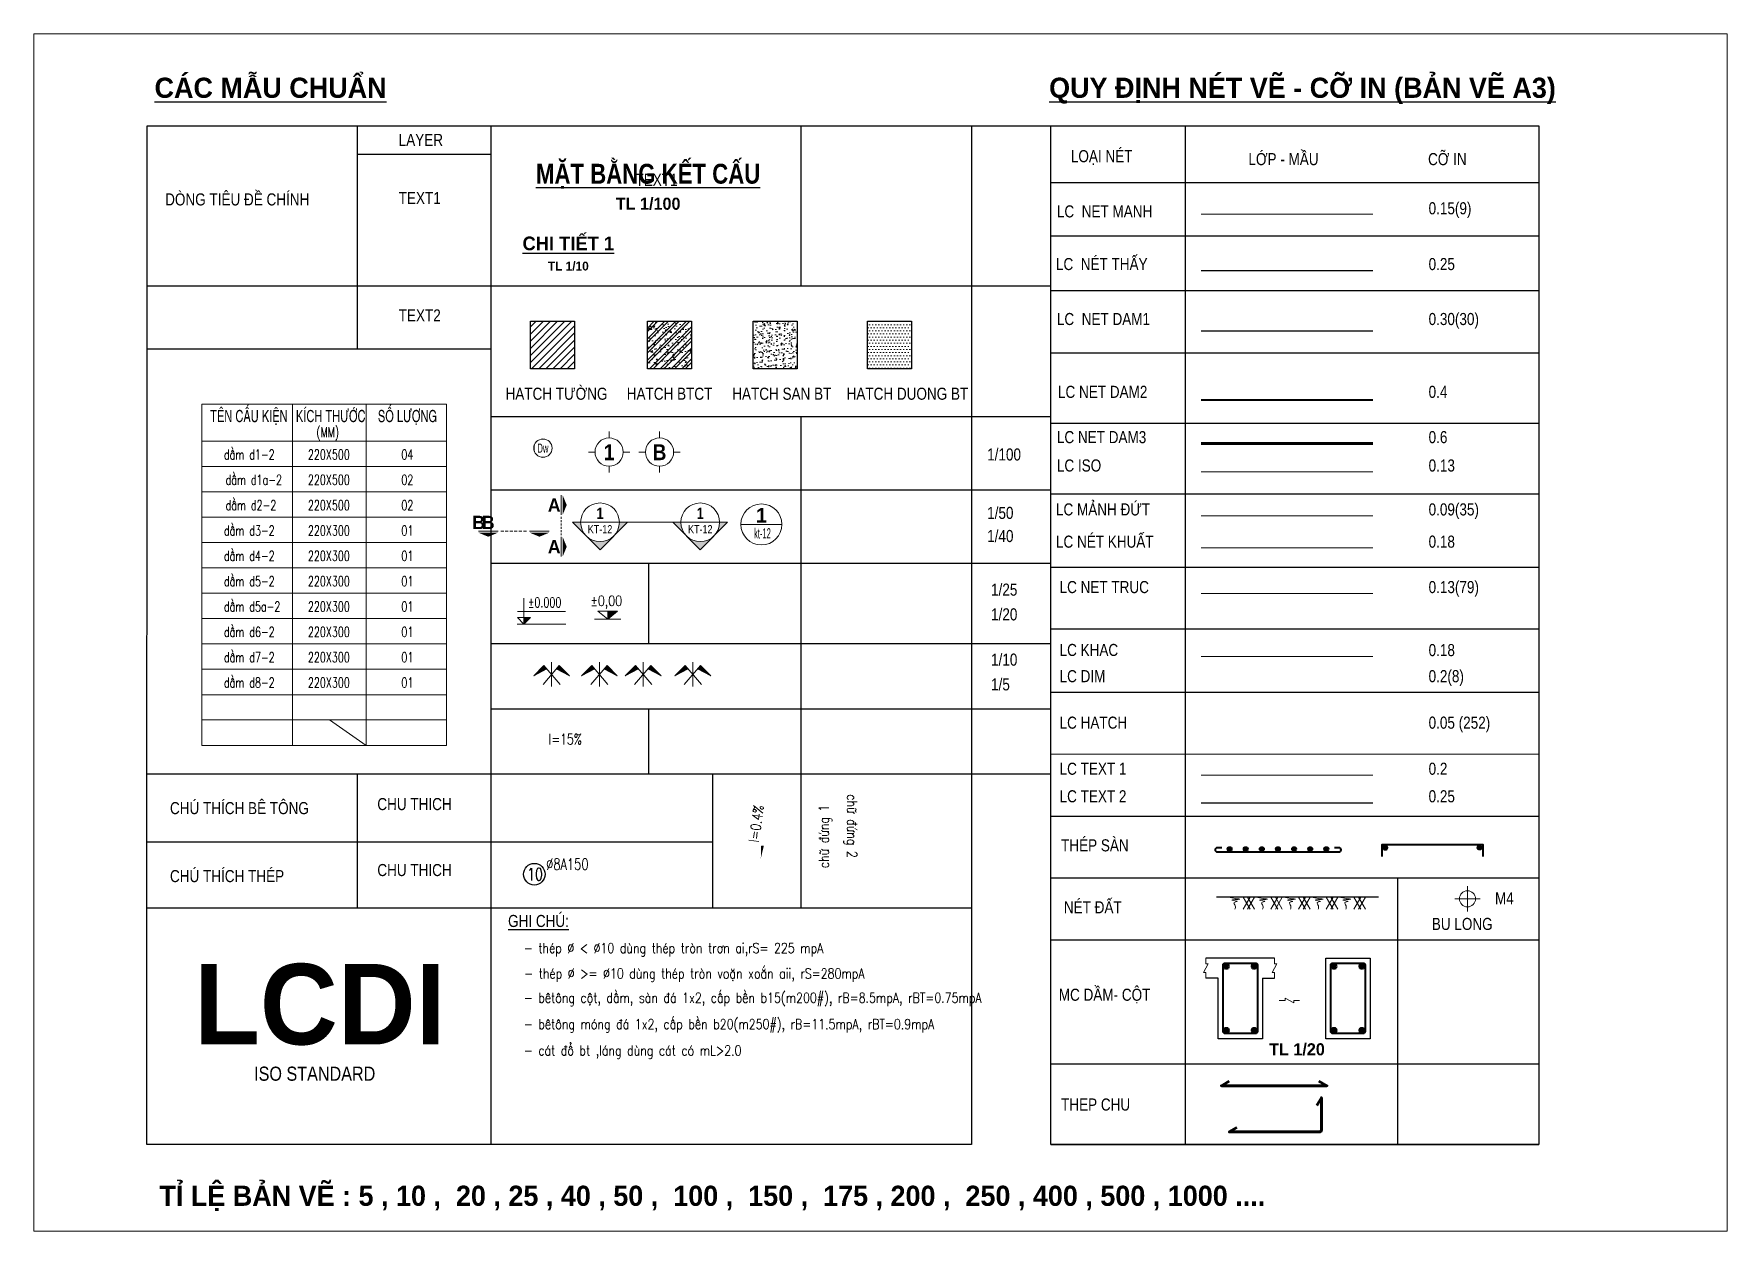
# Model space of a CAD drawing. Header units: millimetres. Extents: x 2081 to 2312, y 1966 to 2157.
# Drawn here: x 2164.1 to 2290.1, y 2068.1 to 2157.3 of the extents above; entities that cross this region are included whole.
import ezdxf
from ezdxf.enums import TextEntityAlignment as Align

# ---------------------------------------------------------------- set-up
doc = ezdxf.new("R2010")
doc.units = ezdxf.units.MM
doc.set_wipeout_variables(frame=1)
for name, pattern in [('CENTERX2', [4, 2.5, -0.5, 0.5, -0.5]), ('DASHDOT', [1, 0.5, -0.25, 0, -0.25]), ('HIDDEN', [0.375, 0.25, -0.125])]:
    doc.linetypes.add(name, pattern=pattern)
for name, color, linetype, lineweight in [('KICHTHUOC', 8, 'Continuous', 18), ('LC Dim', 8, 'Continuous', 18), ('LC Hatch', 252, 'Continuous', 9), ('LC Hatch @ 1 (1)', 252, 'Continuous', 0), ('LC ISO', 160, 'Continuous', 13), ('LC Khac', 4, 'Continuous', 9), ('LC MANH DUT', 35, 'HIDDEN', 5), ('LC Net dam 1', 30, 'Continuous', 30), ('LC Net dam2', 6, 'Continuous', 40), ('LC Net dam3', 1, 'Continuous', 60), ('LC Net khuat', 4, 'HIDDEN', 13), ('LC Net manh', 239, 'Continuous', 5), ('LC Net thay', 7, 'Continuous', 25), ('LC Net truc', 79, 'DASHDOT', 13), ('LC Text1', 3, 'Continuous', 20), ('LC Text2', 7, 'Continuous', 25), ('Text', 7, 'Continuous', 20), ('v-KICHTHUOC', 8, 'Continuous', 18), ('v-TEXT', 7, 'Continuous', 20)]:
    doc.layers.add(name, color=color, linetype=linetype, lineweight=lineweight)
doc.styles.add('arial', font='arial.ttf', dxfattribs={"width": 0.8})
doc.styles.add('Brief text', font='')
doc.styles.add('General text 2', font='arial.ttf')
doc.styles.add('LC 1', font='')
doc.styles.add('LC 2', font='', dxfattribs={"width": 0.7})
doc.styles.add('LC 3', font='vnsimli.shx', dxfattribs={"width": 0.75})
doc.styles.add('LC3', font='', dxfattribs={"width": 0.8})
doc.styles.add('T1', font='Vnsimli.shx', dxfattribs={"width": 0.7})
doc.styles.add('T2', font='', dxfattribs={"width": 0.8})
doc.styles.add('text', font='hoatbif.shx', dxfattribs={"width": 0.7})
doc.styles.add('text1', font='', dxfattribs={"width": 0.7, "height": 300})
doc.styles.get('Brief text').set_extended_font_data('.VnHelvetInsH', bold=True)
doc.styles.get('LC 1').set_extended_font_data('.VnAvantH', bold=True)
doc.styles.get('LC 2').set_extended_font_data('.VnArial NarrowH')
doc.styles.get('LC3').set_extended_font_data('.VnArialH', bold=True)
doc.styles.get('T2').set_extended_font_data('.VnArialH')
doc.styles.get('text1').set_extended_font_data('.VnHelvetInsH', bold=True)

# ---------------------------------------------------------------- blocks, each defined once
blk = doc.blocks.new('DXicon')
at = {"layer": 'LC Hatch', "ltscale": 50}
for points in [[(-1.15, 4.39), (-1.9, 5.26), (-4.45, 2.69)], [(4.45, 2.69), (1.9, 5.26), (1.15, 4.39)]]:
    blk.add_hatch(color=252, dxfattribs=at).paths.add_polyline_path(points)
at = {"layer": 'LC Net manh', "color": 8, "ltscale": 50}
for p, q in [((-1.9, 5.26), (-4.45, 2.69)), ((-4.45, 2.69), (-1.15, 4.39)), ((-2.13, 0.57), (1.9, 5.26)), ((2.13, 0.57), (-1.9, 5.26)), ((0, 0.04), (0, 6.04)), ((4.45, 2.69), (1.15, 4.39)), ((1.9, 5.26), (4.45, 2.69))]:
    blk.add_line(p, q, dxfattribs=at)
blk = doc.blocks.new('thep tron 2')
at = {"layer": 'LC Net dam2'}
for p, q in [((-0.5, 0.5), (0.5, 0.5)), ((0.35, 0.85), (-0.35, 0.15)), ((-0.35, 0.85), (0.35, 0.15)), ((0, 1), (0, 0))]:
    blk.add_line(p, q, dxfattribs=at)
blk.add_circle((0, 0.5), 0.5, dxfattribs=at)
blk = doc.blocks.new('theptron1')
at = {"layer": 'LC Net dam3'}
for p, q in [((-0.5, 0), (0.5, 0)), ((-0.35, 0.35), (0.35, -0.35)), ((0.35, 0.35), (-0.35, -0.35)), ((0, 0.5), (0, -0.5))]:
    blk.add_line(p, q, dxfattribs=at)
blk.add_circle((0, 0), 0.5, dxfattribs=at)
blk = doc.blocks.new('mat dat')
at = {"layer": 'LC Net manh'}
for p, q in [((2, 0), (3.73, -3)), ((3.73, 0), (2, -3)), ((3.15, 0), (4.88, -3)), ((4.88, 0), (3.15, -3))]:
    blk.add_line(p, q, dxfattribs=at)
blk.add_spline([(0, 0), (-1.21, -0.12), (1.21, -0.52), (-0.75, -0.75), (0.58, -1.1), (-0.23, -1.33), (0.06, -2.19), (0, -3)], degree=3, dxfattribs=at)
blk = doc.blocks.new('TTRUC')
at = {"layer": 'LC ISO'}
for p, q in [((0, 6.95), (0, 10.13)), ((-6.95, 0), (-10.13, 0)), ((6.95, 0), (10.13, 0)), ((0, -6.95), (0, -10.13))]:
    blk.add_line(p, q, dxfattribs=at)
at = {"layer": 'LC Net manh'}
blk.add_circle((0, 0), 6.95, dxfattribs=at)
blk = doc.blocks.new('TIEUDE1')
at = {"layer": 'LC Text2', "color": 7, "style": 'LC 1'}
blk.add_attdef('TIªU§Ò', text='', height=5, dxfattribs=at).set_placement((0, 0), align=Align.BOTTOM_CENTER)
blk.add_attdef('TL', text='', height=3, dxfattribs=at).set_placement((0, -2), align=Align.TOP_CENTER)
blk = doc.blocks.new('TIEUDE2')
at = {"layer": 'LC Text2', "color": 7, "style": 'LC 1'}
blk.add_attdef('%%UTIªU§Ò', text='', height=3.5, dxfattribs=at).set_placement((0, 0), align=Align.BOTTOM_CENTER)
blk.add_attdef('TL', text='', height=2.2, dxfattribs=at).set_placement((0, -1.8), align=Align.TOP_CENTER)
blk = doc.blocks.new('trich CT')
at = {"layer": 'LC ISO'}
blk.add_line((-500, 0), (500, 0), dxfattribs=at)
blk.add_circle((0, 0), 500, dxfattribs=at)
at = {"layer": 'LC Text1', "style": 'text1'}
blk.add_attdef('T', text='', height=350, dxfattribs=at).set_placement((0, 223), align=Align.MIDDLE_CENTER)
at = {"layer": 'LC Text1', "linetype": 'ByBlock', "style": 'text', "width": 0.7}
blk.add_attdef('KT', text='', height=250, dxfattribs=at).set_placement((0, -217), align=Align.MIDDLE_CENTER)
blk = doc.blocks.new('*U21')
at = {"layer": 'LC ISO'}
h = blk.add_hatch(color=256, dxfattribs=at)
h.paths.add_polyline_path([(0, -8.49), (4.24, -4.24, -0.198912), (0, -6, -0.198912), (-4.24, -4.24)])
h.paths.add_polyline_path([(8.49, 0), (6, 0, -0.198912), (4.24, -4.24)])
h.paths.add_polyline_path([(-4.24, -4.24, -0.198912), (-6, 0), (-8.49, 0)])
h = blk.add_hatch(color=256, dxfattribs=at)
h.paths.add_polyline_path([(31.08, -8.49), (35.32, -4.24, -0.198912), (31.08, -6, -0.198912), (26.84, -4.24)])
h.paths.add_polyline_path([(39.57, 0), (37.08, 0, -0.198912), (35.32, -4.24)])
h.paths.add_polyline_path([(26.84, -4.24, -0.198912), (25.08, 0), (22.59, 0)])
for p, q in [((-6, 0), (6, 0)), ((25.08, 0), (37.08, 0))]:
    blk.add_line(p, q, dxfattribs=at)
for points in [[(6, 0), (8.49, 0), (0, -8.49), (-8.49, 0), (-6, 0)], [(37.08, 0), (39.57, 0), (31.08, -8.49), (22.59, 0), (25.08, 0)]]:
    blk.add_lwpolyline(points, dxfattribs=at)
for centre in [(0, 0), (31.08, 0)]:
    blk.add_circle(centre, 6, dxfattribs=at)
at = {"layer": 'LC MANH DUT', "linetype": 'HIDDEN', "ltscale": 300}
blk.add_line((6, 0), (25.08, 0), dxfattribs=at)
at = {"layer": 'LC Text1', "style": 'Brief text', "width": 0.8, "flags": 8}
for tag, p in [('VIEW-NUMBER2', (0, 52)), ('VIEW-NUMBER1', (0, 0))]:
    blk.add_attdef(tag, text='', height=3.5, dxfattribs=at).set_placement(p, align=Align.BOTTOM_CENTER)
at = {"layer": 'LC Text1', "style": 'arial', "width": 0.8, "flags": 8}
for tag, p in [('SHEET-NUMBER2', (0, 51.13)), ('SHEET-NUMBER1', (0, -0.87))]:
    blk.add_attdef(tag, text='', height=2.5, dxfattribs=at).set_placement(p, align=Align.TOP_CENTER)
blk = doc.blocks.new('Caodo1')
at = {"layer": 'LC Text1'}
blk.add_hatch(color=4, dxfattribs=at).paths.add_polyline_path([(0, 200), (0, 0), (243, 200)])
at = {"layer": 'LC Text1', "color": 4}
for p, q in [((324, 0), (-324, 0)), ((0, 0), (0, 200))]:
    blk.add_line(p, q, dxfattribs=at)
blk.add_lwpolyline([(-243, 200), (243, 200), (0, 0), (0, 0)], close=True, dxfattribs=at)
at = {"layer": 'LC Text1', "color": 4, "style": 'T1', "width": 0.8}
blk.add_attdef('%%P0,00', text='', height=250, dxfattribs=at).set_placement((-39, 460), align=Align.MIDDLE_CENTER)
blk = doc.blocks.new('bu lon')
at = {"layer": 'LC Khac', "color": 9}
for p, q in [((0.79, 0), (-0.79, 0)), ((0, -0.79), (0, 0.79))]:
    blk.add_line(p, q, dxfattribs=at)
at = {"layer": 'LC Khac', "color": 7}
blk.add_circle((0, 0), 0.5, dxfattribs=at)
blk = doc.blocks.new('MM')
at = {"layer": 'LC Khac', "xscale": 2.289702860291335, "yscale": 2.289702860291335, "zscale": 2.289702860291335}
blk.add_blockref('bu lon', (0, 0), dxfattribs=at)
blk = doc.blocks.new('CT')
at = {"layer": 'LC Text1', "lineweight": 15}
blk.add_hatch(color=4, dxfattribs=at).paths.add_polyline_path([(3.25, 1.6), (1.64, 1.6), (1.64, 0)])
at = {"layer": 'LC Text1', "color": 4, "lineweight": 15, "ltscale": 50}
for p, q in [((12.09, 0), (0, 0)), ((0.05, 3.14), (12, 3.14))]:
    blk.add_line(p, q, dxfattribs=at)
for points in [[(1.64, 6.43), (1.64, 0)], [(1.64, 0), (0.03, 1.6), (1.64, 1.6)], [(1.64, 0), (3.25, 1.6), (1.64, 1.6)]]:
    blk.add_lwpolyline(points, dxfattribs=at)
at = {"layer": 'LC Text1', "color": 4, "style": 'LC 3', "width": 0.75}
blk.add_attdef('CT', (1.91, 3.5), '', height=2.2, dxfattribs=at)
blk = doc.blocks.new('*U22')
at = {"layer": 'Defpoints'}
blk.add_lwpolyline([(0, 2.97), (-1.75, 2.41), (-2.83, 0.92), (-2.83, -0.92), (-1.75, -2.41), (0, -2.98), (1.75, -2.41), (2.83, -0.92), (2.83, 0.92), (1.75, 2.41)], close=True, dxfattribs=at)
at = {"layer": 'LC Text1', "style": 'General text 2', "width": 0.6, "flags": 8}
blk.add_attdef('SYMBOL', text='', height=3, dxfattribs=at).set_placement((0, 0), align=Align.MIDDLE_CENTER)
blk.add_wipeout([(0, 2.97), (-1.75, 2.41), (-2.83, 0.92), (-2.83, -0.92), (-1.75, -2.41), (0, -2.98), (1.75, -2.41), (2.83, -0.92), (2.83, 0.92), (1.75, 2.41)]).dxf.layer = 'LC Net manh'
at = {"layer": 'LC ISO'}
blk.add_circle((0, 0), 2.98, dxfattribs=at)
blk = doc.blocks.new('matcatdoc')
at = {"layer": 'LC Khac', "color": 1, "ltscale": 2}
for p, q in [((0, 485), (0, 0)), ((0, -550), (0, -1036))]:
    blk.add_line(p, q, dxfattribs=at)
for points in [[(134, 243, 0, 471, 0), (37, 243, 275, 275, 0)], [(134, -793, 0, 471, 0), (37, -793, 275, 275, 0)]]:
    blk.add_lwpolyline(points, format="xyseb", dxfattribs=at)
at = {"layer": 'LC MANH DUT', "ltscale": 200}
blk.add_line((0, -49), (0, -506), dxfattribs=at)
at = {"ltscale": 2, "style": 'LC 1'}
for p in [(-179, 243), (-179, -793)]:
    blk.add_attdef('LC', text='', height=330, dxfattribs=at).set_placement(p, align=Align.MIDDLE_CENTER)
blk = doc.blocks.new('*U20')
at = {"layer": 'LC Khac', "color": 1, "ltscale": 2}
for p, q in [((0, 0), (-485, 0)), ((1271, 0), (785, 0))]:
    blk.add_line(p, q, dxfattribs=at)
for points in [[(-243, -134, 0, 471, 0), (-243, -37, 275, 275, 0)], [(1028, -134, 0, 471, 0), (1028, -37, 275, 275, 0)]]:
    blk.add_lwpolyline(points, format="xyseb", dxfattribs=at)
at = {"layer": 'LC MANH DUT', "ltscale": 300}
blk.add_line((66, 0), (732, 0), dxfattribs=at)
at = {"ltscale": 2, "style": 'LC 1'}
for p in [(-243, 222), (1028, 222)]:
    blk.add_attdef('LC', text='', height=330, dxfattribs=at).set_placement(p, align=Align.MIDDLE_CENTER)
blk = doc.blocks.new('DODOC1')
at = {"layer": 'KICHTHUOC'}
blk.add_lwpolyline([(-630, 0, 0, 0, 0), (762, 0, 0, 66.7, 0), (443, 0, 66.7, 66.7, 0)], format="xyseb", dxfattribs=at)
at = {"layer": 'Text', "style": 'T1', "width": 0.8}
blk.add_attdef('DOC', text='', height=250, dxfattribs=at).set_placement((-79, 226), align=Align.MIDDLE_CENTER)

msp = doc.modelspace()

# ---------------------------------------------------------------- hatches: boundary and pattern name
at = {"layer": 'LC Hatch', "ltscale": 3}
h = msp.add_hatch(dxfattribs=at)
h.set_pattern_fill('AR-CONC', color=256, scale=0.10549, angle=-0.0008)
h.set_pattern_definition([(49.99922, (2335.3332, 1890.5404), (0.7566372, -0.0662076), [0.0791175, -0.8702928]), (354.9992, (2335.3332, 1890.5404), (-0.146358, 0.7934898), [0.063294, -0.6962343]), (100.45062, (2335.39624, 1890.5349), (0.6102797, 0.7272817), [0.0672396, -0.739635]), (46.1834, (2335.3332, 1890.7514), (1.1258306, -0.1746215), [0.1186763, -1.3054393]), (96.6348, (2335.427, 1890.7368), (0.98599, 1.027584), [0.1008593, -1.1094525]), (351.1834, (2335.3332, 1890.7514), (0.9859893, 1.0275846), [0.094941, -1.0443514]), (20.99922, (2335.4387, 1890.69864), (0.6296717, -0.4247314), [0.0791175, -0.8702928]), (325.9992, (2335.4387, 1890.6986), (0.256684, 0.7649576), [0.063294, -0.6962343]), (71.45062, (2335.49115, 1890.66324), (0.8863558, 0.3402254), [0.0672396, -0.739635]), (37.49922, (2335.33318, 1890.5404), (0.01283224, 0.35116969), [0, -0.68779506, 0, -0.7067833, 0, -0.6988715]), (7.49922, (2335.3332, 1890.5404), (0.27751785, 0.4160613), [0, -0.40297195, 0, -0.67197156, 0, -0.26636235]), (327.49922, (2335.09794, 1890.5404), (0.56312918, -0.02380085), [0, -0.2637251, 0, -0.8228223, 0, -1.0918219]), (317.49922, (2334.99245, 1890.5404), (0.6152048, 0.1055924), [0, -0.3428426, 0, -0.5464384, 0, -0.7753518])])
h.paths.add_polyline_path([(2220.89, 2135.86), (2217.62, 2135.86), (2217.62, 2132.33), (2220.89, 2132.33)])
h = msp.add_hatch(dxfattribs=at)
h.set_pattern_fill('DOTS', color=256, scale=3.692151, angle=-0.0008)
h.set_pattern_definition([(359.99922, (2335.89713, 1890.5404), (0.11538289, 0.23075789), [0, -0.23075946])])
h.paths.add_polyline_path([(2229.4, 2135.86), (2226.13, 2135.86), (2226.13, 2132.33), (2229.4, 2132.33)])
at = {"layer": 'LC Hatch @ 1 (1)', "ltscale": 2}
h = msp.add_hatch(dxfattribs=at)
h.set_pattern_fill('ANSI31', color=256, scale=3.000137, angle=-0.0008)
h.set_pattern_definition([(44.99922, (2335.89713, 1890.5404), (-0.2651735, 0.26518076), [])])
h.paths.add_polyline_path([(2204.33, 2132.33), (2204.33, 2135.86), (2201.06, 2135.86), (2201.06, 2132.33)])
h = msp.add_hatch(dxfattribs=at)
h.set_pattern_fill('BTCT', color=256, scale=0.150005, angle=-0.0008)
h.set_pattern_definition([(49.9992, (2202.5518, 2319.0647), (1.0759223, -0.094146), [0.1125035, -1.2375384]), (354.9992, (2202.5518, 2319.0647), (-0.208118, 1.128326), [0.090003, -0.990031]), (100.4506, (2202.6414, 2319.0568), (0.867805, 1.0341795), [0.095613, -1.051746]), (46.1834, (2202.5518, 2319.3647), (1.600908, -0.248308), [0.168755, -1.856308]), (96.6348, (2202.6852, 2319.344), (1.402058, 1.461203), [0.14342, -1.577618]), (351.1834, (2202.5518, 2319.3647), (1.402056, 1.461204), [0.135004, -1.485046]), (20.9992, (2202.7018, 2319.2897), (0.89538, -0.6039593), [0.1125035, -1.2375384]), (325.9992, (2202.7018, 2319.2897), (0.364999, 1.087754), [0.090003, -0.990031]), (71.4506, (2202.7764, 2319.2393), (1.2603796, 0.4837935), [0.095613, -1.051746]), (37.49922, (2202.55178, 2319.06466), (0.0182472, 0.499356), [0, -0.9780303, 0, -1.0050312, 0, -0.9937808]), (7.4992, (2202.5518, 2319.06466), (0.3946246, 0.5916305), [0, -0.5730178, 0, -0.9555296, 0, -0.3787617]), (327.49922, (2202.21727, 2319.06467), (0.800758, -0.0338443), [0, -0.3750116, 0, -1.1700363, 0, -1.5525481]), (317.4992, (2202.0673, 2319.0647), (0.8748084, 0.1501502), [0, -0.487515, 0, -0.777024, 0, -1.1025342]), (44.9992, (2202.5518, 2319.06466), (-0.3977545, 0.3977653), []), (44.9992, (2202.81695, 2319.06466), (-0.3977545, 0.3977653), [])])
h.paths.add_polyline_path([(2213.04, 2135.86), (2209.77, 2135.86), (2209.77, 2132.33), (2213.04, 2132.33)])

# ---------------------------------------------------------------- linework, layer by layer
at = {"layer": 'LC ISO', "ltscale": 0.5}
msp.add_line((2250.97, 2124.65, 0), (2263.73, 2124.65, 0), dxfattribs=at)
at = {"layer": 'LC Khac', "ltscale": 0.5}
msp.add_line((2250.97, 2110.92, 0), (2263.73, 2110.92, 0), dxfattribs=at)
at = {"layer": 'LC MANH DUT', "ltscale": 300}
msp.add_line((2250.97, 2121.38, 0), (2263.73, 2121.38, 0), dxfattribs=at)
at = {"layer": 'LC Net dam 1'}
msp.add_line((2250.97, 2135.14, 0), (2263.73, 2135.14, 0), dxfattribs=at)
at = {"layer": 'LC Net dam2', "ltscale": 5}
msp.add_line((2263.73, 2129.98, 0), (2250.97, 2129.98, 0), dxfattribs=at)
at = {"layer": 'LC Net dam2', "elevation": 0}
msp.add_lwpolyline([(2264.43, 2096.03), (2264.43, 2096.93), (2271.93, 2096.93), (2271.93, 2096.03)], dxfattribs=at)
msp.add_lwpolyline([(2260.88, 2096.7), (2261.18, 2096.7, -0.414214), (2261.35, 2096.53), (2261.35, 2096.51, -0.414214), (2261.18, 2096.34), (2256.69, 2096.34), (2252.2, 2096.34, -0.414214), (2252.03, 2096.51), (2252.03, 2096.53, -0.414214), (2252.2, 2096.7), (2252.5, 2096.7)], format="xyb", dxfattribs=at)
for points in [[(2252.6, 2083), (2252.6, 2087.95, -0.414214), (2252.75, 2088.1), (2255, 2088.1, -0.414214), (2255.15, 2087.95), (2255.15, 2083, -0.414214), (2255, 2082.85), (2252.75, 2082.85, -0.414214)], [(2260.61, 2083), (2260.61, 2087.95, -0.414214), (2260.76, 2088.1), (2263.01, 2088.1, -0.414214), (2263.16, 2087.95), (2263.16, 2083, -0.414214), (2263.01, 2082.85), (2260.76, 2082.85, -0.414214)]]:
    msp.add_lwpolyline(points, format="xyb", close=True, dxfattribs=at)
at = {"layer": 'LC Net dam3', "ltscale": 0.5}
msp.add_line((2250.97, 2126.77, 0), (2263.73, 2126.77, 0), dxfattribs=at)
at = {"layer": 'LC Net dam3', "ltscale": 5, "elevation": 0}
msp.add_lwpolyline([(2253.06, 2079.3), (2252.47, 2078.97), (2260.32, 2078.97), (2259.73, 2079.3)], dxfattribs=at)
at = {"layer": 'LC Net dam3', "elevation": 0}
msp.add_lwpolyline([(2259.57, 2077.49), (2259.91, 2078.07), (2259.91, 2075.68, -0.414214), (2259.76, 2075.53), (2253.05, 2075.53), (2253.63, 2075.87)], format="xyb", dxfattribs=at)
at = {"layer": 'LC Net khuat', "ltscale": 300}
msp.add_line((2250.97, 2118.99, 0), (2263.73, 2118.99, 0), dxfattribs=at)
at = {"layer": 'LC Net manh'}
msp.add_line((2250.97, 2143.84, 0), (2263.73, 2143.84, 0), dxfattribs=at)
at = {"layer": 'LC Net manh', "elevation": 0}
for points in [[(2251.32, 2086.97), (2251.32, 2087.4), (2251.15, 2087.4), (2251.49, 2088.04), (2251.32, 2088.04), (2251.32, 2088.47)], [(2256.42, 2086.97), (2256.42, 2087.4), (2256.25, 2087.4), (2256.59, 2088.04), (2256.42, 2088.04), (2256.42, 2088.47)], [(2256.78, 2085.3), (2257.21, 2085.3), (2257.21, 2085.48), (2257.85, 2085.13), (2257.85, 2085.3), (2258.28, 2085.3)]]:
    msp.add_lwpolyline(points, dxfattribs=at)
at = {"layer": 'LC Net thay'}
for p, q in [((2188.17, 2150.4, 0), (2188.17, 2133.81, 0)), ((2198.11, 2150.4, 0), (2198.11, 2074.59, 0)), ((2221.18, 2150.4, 0), (2221.18, 2138.51, 0)), ((2233.88, 2150.4, 0), (2239.79, 2150.4, 0)), ((2249.78, 2150.4, 0), (2249.78, 2074.59, 0)), ((2198.11, 2148.27, 0), (2188.17, 2148.27, 0)), ((2239.79, 2146.19, 0), (2276.08, 2146.19, 0)), ((2239.79, 2142.22, 0), (2276.08, 2142.22, 0)), ((2250.97, 2139.64, 0), (2263.73, 2139.64, 0)), ((2172.52, 2138.51, 0), (2221.18, 2138.51, 0)), ((2172.52, 2138.51, 0), (2239.79, 2138.51, 0)), ((2239.79, 2138.16, 0), (2276.08, 2138.16, 0)), ((2172.52, 2133.81, 0), (2198.11, 2133.81, 0)), ((2239.79, 2133.52, 0), (2276.08, 2133.52, 0)), ((2198.11, 2128.77, 0), (2239.79, 2128.77, 0)), ((2221.18, 2128.77, 0), (2221.18, 2092.21, 0)), ((2239.79, 2128.27, 0), (2276.08, 2128.27, 0)), ((2198.11, 2123.31, 0), (2239.79, 2123.31, 0)), ((2239.79, 2123.02, 0), (2276.08, 2123.02, 0)), ((2198.11, 2117.86, 0), (2239.79, 2117.86, 0)), ((2209.83, 2117.86, 0), (2209.83, 2111.89, 0)), ((2239.79, 2117.57, 0), (2276.08, 2117.57, 0)), ((2198.11, 2111.89, 0), (2239.79, 2111.89, 0)), ((2239.79, 2112.96, 0), (2276.08, 2112.96, 0)), ((2239.79, 2108.27, 0), (2276.08, 2108.27, 0)), ((2198.11, 2107.03, 0), (2221.18, 2107.03, 0)), ((2198.11, 2107.03, 0), (2239.79, 2107.03, 0)), ((2209.83, 2107.03, 0), (2209.83, 2102.19, 0)), ((2239.79, 2103.66, 0), (2276.08, 2103.65, 0)), ((2172.51, 2102.19, 0), (2239.79, 2102.19, 0)), ((2188.17, 2102.19, 0), (2188.17, 2092.21, 0)), ((2214.62, 2092.21, 0), (2214.62, 2102.19, 0)), ((2250.97, 2100.03, 0), (2263.73, 2100.03, 0)), ((2239.79, 2099.04, 0), (2276.08, 2099.04, 0)), ((2172.51, 2097.12, 0), (2214.62, 2097.12, 0)), ((2239.79, 2094.43, 0), (2276.08, 2094.43, 0)), ((2265.57, 2094.43, 0), (2265.57, 2074.59, 0)), ((2264.17, 2093.01, 0), (2252.11, 2093.01, 0)), ((2172.51, 2092.21, 0), (2233.88, 2092.21, 0)), ((2172.51, 2092.21, 0), (2233.88, 2092.21, 0)), ((2239.79, 2089.82, 0), (2276.08, 2089.82, 0)), ((2256.42, 2088.47, 0), (2251.32, 2088.47, 0)), ((2252.22, 2086.97, 0), (2251.32, 2086.97, 0)), ((2255.52, 2086.97, 0), (2256.42, 2086.97, 0)), ((2239.79, 2080.59, 0), (2276.08, 2080.59, 0)), ((2239.79, 2074.59, 0), (2276.08, 2074.59, 0))]:
    msp.add_line(p, q, dxfattribs=at)
at = {"layer": 'LC Net thay', "elevation": 0}
for points in [[(2172.52, 2150.4), (2233.88, 2150.4), (2233.88, 2074.59), (2172.51, 2074.59)], [(2239.79, 2150.4), (2276.08, 2150.4), (2276.08, 2074.59), (2239.79, 2074.59)], [(2260.24, 2088.47), (2263.54, 2088.47), (2263.54, 2082.47), (2260.24, 2082.47)]]:
    msp.add_lwpolyline(points, close=True, dxfattribs=at)
msp.add_lwpolyline([(2255.52, 2086.97), (2255.52, 2082.47), (2252.22, 2082.47), (2252.22, 2086.97)], dxfattribs=at)
at = {"layer": 'LC Net truc', "linetype": 'CENTERX2', "ltscale": 200}
msp.add_line((2250.97, 2115.61, 0), (2263.73, 2115.61, 0), dxfattribs=at)
at = {"layer": 'LC Text1'}
msp.add_line((2250.97, 2102.09, 0), (2263.73, 2102.09, 0), dxfattribs=at)
at = {"layer": 'LC Text2', "ltscale": 2, "elevation": 0}
for points in [[(2201.06, 2135.86), (2204.33, 2135.86), (2204.33, 2132.33), (2201.06, 2132.33)], [(2209.77, 2135.86), (2213.04, 2135.86), (2213.04, 2132.33), (2209.77, 2132.33)], [(2217.62, 2135.86), (2220.89, 2135.86), (2220.89, 2132.33), (2217.62, 2132.33)], [(2226.13, 2135.86), (2229.4, 2135.86), (2229.4, 2132.33), (2226.13, 2132.33)]]:
    msp.add_lwpolyline(points, close=True, dxfattribs=at)
at = {"layer": 'LC Text2', "ltscale": 100}
msp.add_circle((2201.34, 2094.71), 0.803, dxfattribs=at)

# ---------------------------------------------------------------- block references
at = {"layer": 'LC Dim'}
for p, xscale, yscale, zscale, rotation in [((2252.84, 2087.86, 0), 0.3000093024588386, 0.3000093024588386, 0.3000093024588386, 359.999216292062), ((2254.91, 2087.86, 0), -0.3000093024588386, 0.3000093024588379, 0.3000093024588379, 359.999216292062), ((2260.85, 2087.86, 0), 0.3000093024588386, 0.3000093024588386, 0.3000093024588386, 359.999216292062), ((2262.92, 2087.86, 0), -0.3000093024588386, 0.3000093024588379, 0.3000093024588379, 359.999216292062), ((2252.84, 2083.09, 0), -0.3000093024588381, 0.3000093024588379, 0.3000093024588379, 179.9992162950231), ((2254.91, 2083.09, 0), 0.3000093024588381, 0.3000093024588381, 0.3000093024588381, 179.9992162950232), ((2260.85, 2083.09, 0), -0.3000093024588381, 0.3000093024588379, 0.3000093024588379, 179.9992162950231), ((2262.92, 2083.09, 0), 0.3000093024588381, 0.3000093024588381, 0.3000093024588381, 179.9992162950232)]:
    msp.add_blockref('theptron1', p, dxfattribs=dict(at, xscale=xscale, yscale=yscale, zscale=zscale, rotation=rotation))
at = {"layer": 'LC Hatch', "xscale": 0.3000093024588386, "yscale": 0.3000093024588386, "zscale": 0.3000093024588386, "rotation": 359.999216292062}
for p in [(2202.63, 2108.67, 0), (2206.18, 2108.67, 0), (2209.44, 2108.67, 0), (2213.14, 2108.67, 0)]:
    msp.add_blockref('DXicon', p, dxfattribs=at)
at = {"layer": 'LC ISO', "xscale": 0.15118131711758, "yscale": 0.15118131711758, "zscale": 0.15118131711758, "rotation": 359.999216292062}
for p in [(2206.91, 2126.13, 0), (2210.66, 2126.13, 0)]:
    msp.add_blockref('TTRUC', p, dxfattribs=at)
at = {"layer": 'LC ISO'}
ref = msp.add_blockref('*U21', (2206.23, 2120.9, 0), dxfattribs=dict(at, xscale=0.2400074419671457, yscale=0.2400074419671457, zscale=0.2400074419671457, rotation=359.999216292062))
ref.add_attrib('VIEW-NUMBER1', '1', dxfattribs={"layer": 'LC Text1', "height": 0.84, "rotation": 359.9992, "style": 'Brief text', "width": 0.8}).set_placement((2206.23, 2120.9), align=Align.BOTTOM_CENTER)
ref.add_attrib('SHEET-NUMBER1', 'KT-12', dxfattribs={"layer": 'LC Text1', "height": 0.6, "rotation": 359.9992, "style": 'arial', "width": 0.8}).set_placement((2206.23, 2120.69), align=Align.TOP_CENTER)
ref.add_attrib('VIEW-NUMBER2', '1', dxfattribs={"layer": 'LC Text1', "height": 0.84, "rotation": 359.9992, "style": 'Brief text', "width": 0.8}).set_placement((2213.69, 2120.9), align=Align.BOTTOM_CENTER)
ref.add_attrib('SHEET-NUMBER2', 'KT-12', dxfattribs={"layer": 'LC Text1', "height": 0.6, "rotation": 359.9992, "style": 'arial', "width": 0.8}).set_placement((2213.69, 2120.69), align=Align.TOP_CENTER)
ref = msp.add_blockref('trich CT', (2218.24, 2120.74, 0), dxfattribs=dict(at, xscale=0.00305495186846851, yscale=0.00305495186846851, zscale=0.00305495186846851, rotation=359.999216292062))
ref.add_attrib('T', '1', dxfattribs={"layer": 'LC Text2', "height": 1.07, "rotation": 359.9992, "style": 'text1'}).set_placement((2218.24, 2121.42), align=Align.MIDDLE_CENTER)
ref.add_attrib('KT', ' kt-12', dxfattribs={"layer": 'LC Text2', "linetype": 'ByBlock', "height": 0.764, "rotation": 359.9992, "style": 'text', "width": 0.55}).set_placement((2218.24, 2120.08), align=Align.MIDDLE_CENTER)
at = {"layer": 'LC Khac', "xscale": 0.3000093024588386, "yscale": 0.3000093024588386, "zscale": 0.3000093024588386, "rotation": 359.999216292062}
for p in [(2253.48, 2093.01, 0), (2255.54, 2093.01, 0), (2257.61, 2093.01, 0), (2259.67, 2093.01, 0), (2261.73, 2093.01, 0)]:
    msp.add_blockref('mat dat', p, dxfattribs=at)
at = {"layer": 'LC MANH DUT', "xscale": 0.5241017210774553, "yscale": 0.5241017210774553, "zscale": 0.5241017210774553, "rotation": 359.999216292062}
msp.add_blockref('MM', (2270.78, 2092.88, 0), dxfattribs=at)
at = {"layer": 'LC Net dam2'}
for p, xscale, yscale, zscale, rotation in [((2253.08, 2096.43, 0), 0.3000093024588386, 0.3000093024588386, 0.3000093024588386, 359.999216292062), ((2254.28, 2096.43, 0), 0.3000093024588386, 0.3000093024588386, 0.3000093024588386, 359.999216292062), ((2255.48, 2096.43, 0), 0.3000093024588386, 0.3000093024588386, 0.3000093024588386, 359.999216292062), ((2256.68, 2096.43, 0), 0.3000093024588386, 0.3000093024588386, 0.3000093024588386, 359.999216292062), ((2257.88, 2096.43, 0), 0.3000093024588386, 0.3000093024588386, 0.3000093024588386, 359.999216292062), ((2259.08, 2096.43, 0), 0.3000093024588386, 0.3000093024588386, 0.3000093024588386, 359.999216292062), ((2260.28, 2096.43, 0), 0.3000093024588386, 0.3000093024588386, 0.3000093024588386, 359.999216292062), ((2264.67, 2096.84, 0), -0.3000093024588381, 0.3000093024588379, 0.3000093024588379, 179.9992162950231), ((2271.69, 2096.84, 0), 0.3000093024588381, 0.3000093024588381, 0.3000093024588381, 179.9992162950232)]:
    msp.add_blockref('thep tron 2', p, dxfattribs=dict(at, xscale=xscale, yscale=yscale, zscale=zscale, rotation=rotation))
at = {"layer": 'LC Net manh'}
ref = msp.add_blockref('matcatdoc', (2203.35, 2121.46, 0), dxfattribs=dict(at, xscale=0.003000093024589324, yscale=0.003000093024589324, zscale=0.003000093024589324, rotation=359.999216292062))
ref.add_attrib('LC', 'A', dxfattribs={"layer": '0', "ltscale": 2, "height": 0.99, "rotation": 359.9992, "style": 'LC 1'}).set_placement((2202.82, 2119.08), align=Align.MIDDLE_CENTER)
ref.add_attrib('LC', 'A', dxfattribs={"layer": '0', "ltscale": 2, "height": 0.99, "rotation": 359.9992, "style": 'LC 1'}).set_placement((2202.82, 2122.18), align=Align.MIDDLE_CENTER)
ref = msp.add_blockref('*U20', (2198.64, 2120.23, 0), dxfattribs=dict(at, xscale=0.003000093024589324, yscale=0.003000093024589324, zscale=0.003000093024589324, rotation=359.999216292062))
ref.add_attrib('LC', 'B', dxfattribs={"layer": '0', "ltscale": 2, "height": 0.99, "rotation": 359.9992, "style": 'LC 1'}).set_placement((2197.2, 2120.89), align=Align.MIDDLE_CENTER)
ref.add_attrib('LC', 'B', dxfattribs={"layer": '0', "ltscale": 2, "height": 0.99, "rotation": 359.9992, "style": 'LC 1'}).set_placement((2197.91, 2120.89), align=Align.MIDDLE_CENTER)
at = {"layer": 'LC Text1'}
ref = msp.add_blockref('CT', (2200.07, 2113.33, 0), dxfattribs=dict(at, xscale=0.3000093024588386, yscale=0.3000093024588386, zscale=0.3000093024588386, rotation=359.999216292062))
ref.add_attrib('CT', '%%P0.000', (2200.86, 2114.57), dxfattribs={"color": 3, "height": 0.744, "rotation": 359.9992, "style": 'LC 3', "width": 0.7})
ref = msp.add_blockref('Caodo1', (2206.8, 2113.68, 0), dxfattribs=dict(at, xscale=0.003000093024589324, yscale=0.003000093024589324, zscale=0.003000093024589324, rotation=359.999216292062))
ref.add_attrib('%%P0,00', '%%p0,00', dxfattribs={"layer": 'LC Text2', "height": 0.75, "rotation": 359.9992, "style": 'T1', "width": 0.8}).set_placement((2206.69, 2115.06), align=Align.MIDDLE_CENTER)
at = {"layer": 'LC Text2'}
ref = msp.add_blockref('TIEUDE1', (2209.81, 2145.66, 0), dxfattribs=dict(at, xscale=0.3000093024588386, yscale=0.3000093024588386, zscale=0.3000093024588386, rotation=359.999216292062))
ref.add_attrib('TIªU§Ò', '%%UmÆt b»ng kÕt cÊu', dxfattribs={"color": 7, "height": 1.4774, "rotation": 359.9992, "style": 'LC3', "width": 0.8}).set_placement((2209.81, 2145.66), align=Align.BOTTOM_CENTER)
ref.add_attrib('TL', 'TL 1/100', dxfattribs={"color": 7, "height": 0.9, "rotation": 359.9992, "style": 'LC 1'}).set_placement((2209.81, 2145.06), align=Align.TOP_CENTER)
ref = msp.add_blockref('TIEUDE2', (2203.87, 2140.84, 0), dxfattribs=dict(at, xscale=0.3000093024588386, yscale=0.3000093024588386, zscale=0.3000093024588386, rotation=359.999216292062))
ref.add_attrib('%%UTIªU§Ò', '%%Uchi tiÕt 1', dxfattribs={"color": 7, "height": 1.0189, "rotation": 359.9992, "style": 'LC 1'}).set_placement((2203.87, 2140.84), align=Align.BOTTOM_CENTER)
ref.add_attrib('TL', 'TL 1/10', dxfattribs={"color": 7, "height": 0.66, "rotation": 359.9992, "style": 'LC 1'}).set_placement((2203.87, 2140.3), align=Align.TOP_CENTER)
at = {"layer": 'v-KICHTHUOC'}
ref = msp.add_blockref('DODOC1', (2218.5, 2098.15, 0), dxfattribs=dict(at, xscale=-0.003000136751524875, yscale=0.003000136751524875, zscale=0.003000136751524875, rotation=82.3267871807796))
ref.add_attrib('DOC', 'I=0.4%', dxfattribs={"layer": 'v-TEXT', "height": 0.75, "rotation": 82.3268, "style": 'T1', "width": 0.8}).set_placement((2217.86, 2098.47, 0), align=Align.MIDDLE_CENTER)

# ---------------------------------------------------------------- texts
at = {"layer": 'LC Text1', "ltscale": 0.2, "style": 'LC 1', "width": 0.9}
for s, p in [('1', (2206.91, 2125.17)), ('B', (2210.66, 2125.17))]:
    msp.add_text(s, height=1.18, rotation=359.9992, dxfattribs=at).set_placement(p, align=Align.BOTTOM_CENTER)
at = {"layer": 'LC Text1', "style": 'LC 3', "width": 0.75}
msp.add_text(' I=15%%%', height=0.787, rotation=359.9992, dxfattribs=at).set_placement((2202, 2104.37))
at = {"layer": 'LC Text1', "color": 3, "style": 'LC 3', "width": 0.8}
for s, rotation, p in [('ch÷ ®øng 2', 269.9992, (2224.61, 2100.66, 0)), ('ch÷ ®øng 1', 89.9992, (2223.26, 2095.16, 0)), ('- thÐp %%C < %%C10 dïng thÐp trßn tr¬n ai,rS= 225 mpA', 359.9992, (2200.56, 2088.84)), ('- thÐp %%C >= %%C10 dïng thÐp trßn voÆn xo¾n aii, rS=280mpA', 359.9992, (2200.59, 2086.95)), ('- bªt«ng cét, dÇm, sµn ®¸ 1x2, cÊp bÒn b15(m200#), rB=8.5mpA, rBT=0.75mpA', 359.9992, (2200.56, 2085.14)), ('- bªt«ng mãng ®¸ 1x2, cÊp bÒn b20(m250#), rB=11.5mpA, rBT=0.9mpA', 359.9992, (2200.56, 2083.18)), ('- c¸t ®æ bt ,l¸ng dïng c¸t cã mL>2.0', 359.9992, (2200.56, 2081.22))]:
    msp.add_text(s, height=0.75, rotation=rotation, dxfattribs=at).set_placement(p)
at = {"layer": 'LC Text2', "lineweight": -2}
for s, height, style, p in [('%%uc¸c mÉu chuÈn', 1.5, 'LC 1', (2173.08, 2152.49)), ('%%Uquy ®Þnh nÐt vÏ - cì in (b¶n vÏ A3)', 1.5, 'LC 1', (2239.65, 2152.49)), ('tl 1/20', 0.9, 'LC 1', (2256.02, 2081.23)), ('iso standard', 1.05, 'LC 2', (2180.49, 2079.34)), ('tØ lÖ b¶n vÏ : 5 , 10 ,  20 , 25 , 40 , 50 ,  100 ,  150 ,  175 , 200 ,  250 , 400 , 500 , 1000 ....', 1.5, 'LC 1', (2173.44, 2070.03))]:
    msp.add_text(s, height=height, rotation=359.9992, dxfattribs=dict(at, style=style)).set_placement(p)
at = {"layer": 'LC Text2', "style": 'T2', "width": 0.8}
for s, p in [('layer', (2191.25, 2148.91)), ('lo¹i nÐt', (2241.27, 2147.7)), ('Líp - mÇu', (2254.48, 2147.48)), ('cì in', (2267.85, 2147.48)), ('text1', (2208.87, 2145.94)), ('dßng tiªu ®Ò chÝnh', (2173.87, 2144.48)), ('text1', (2191.25, 2144.58)), ('0.15(9)', (2267.89, 2143.82)), ('LC  Net manh', (2240.23, 2143.59)), ('LC  nÐt thÊy', (2240.16, 2139.67)), ('0.25 ', (2267.89, 2139.67)), ('text2', (2191.25, 2135.85)), ('LC  Net dam1', (2240.23, 2135.58)), ('0.30(30)', (2267.89, 2135.58)), ('HATCH T¦êNG', (2199.2, 2130.02)), ('HATCH BTCT', (2208.22, 2130.02)), ('HATCH SAN BT', (2216.07, 2130.02)), ('HATCH DUONG BT', (2224.58, 2130.02)), ('LC Net dam2', (2240.31, 2130.16)), ('0.4', (2267.89, 2130.16)), ('LC Net dam3', (2240.23, 2126.79)), ('0.6', (2267.89, 2126.79)), ('1/100', (2235.04, 2125.5)), ('LC iso', (2240.23, 2124.68)), ('0.13', (2267.89, 2124.68)), ('1/50', (2235.04, 2121.15)), ('LC m¶nh ®øt', (2240.16, 2121.41)), ('0.09(35)', (2267.89, 2121.41)), ('1/40', (2235.04, 2119.43)), ('LC nÐt khuÊt', (2240.16, 2119.01)), ('0.18', (2267.89, 2119.01)), ('1/25', (2235.33, 2115.44)), ('LC Net truc', (2240.43, 2115.63)), ('0.13(79)', (2267.89, 2115.63)), ('1/20', (2235.33, 2113.6)), ('LC khac', (2240.43, 2110.95)), ('0.18', (2267.89, 2110.94)), ('1/10', (2235.33, 2110.23)), ('1/5', (2235.33, 2108.39)), ('LC dim', (2240.43, 2109)), ('0.2(8)', (2267.89, 2109)), ('LC Hatch', (2240.43, 2105.54)), ('0.05 (252)', (2267.89, 2105.54)), ('LC text 1', (2240.43, 2102.11)), ('0.2', (2267.89, 2102.11)), ('LC text 2', (2240.43, 2100.06)), ('0.25', (2267.89, 2100.06)), ('chó thÝch bª t«ng', (2174.23, 2099.18)), ('chu thich', (2189.66, 2099.48)), ('thÐp sµn', (2240.54, 2096.41)), ('chu thich', (2189.66, 2094.57)), ('chó thÝch thÐp', (2174.23, 2094.12)), ('nÐt ®Êt', (2240.75, 2091.8)), ('m4', (2272.83, 2092.47)), ('%%Ughi chó:', (2199.39, 2090.78)), ('bu long', (2268.13, 2090.56)), ('mc dÇm- cét', (2240.37, 2085.29)), ('thep chu', (2240.54, 2077.12))]:
    msp.add_text(s, height=0.9, rotation=359.9992, dxfattribs=at).set_placement(p)
at = {"layer": 'LC Text2', "linetype": 'ByBlock', "style": 'LC 3', "width": 0.75}
msp.add_text('%%C8A150', height=0.833, rotation=359.9992, dxfattribs=at).set_placement((2202.22, 2095.04))
at = {"layer": 'LC Text2', "ltscale": 100, "style": 'LC 3', "width": 0.75}
msp.add_text('10', height=0.917, rotation=359.9992, dxfattribs=at).set_placement((2201.39, 2094.71), align=Align.MIDDLE_CENTER)
at = {"layer": 'LC Text2', "lineweight": -2, "style": 'LC 1'}
msp.add_text('LCDI', height=6, rotation=359.9992, dxfattribs=at).set_placement((2185.38, 2085.04), align=Align.MIDDLE)

# ---------------------------------------------------------------- next in the draw order: wipeouts: each hides what was drawn before it
at = {"ltscale": 500}
msp.add_wipeout([(2176.59, 2129.7), (2194.81, 2129.7), (2194.81, 2104.3), (2176.59, 2104.3)], dxfattribs=at).translate(0, 0, 0).dxf.layer = 'LC Net truc'

# ---------------------------------------------------------------- next in the draw order: linework, layer by layer
at = {"layer": 'LC Dim', "ltscale": 3, "elevation": 0}
msp.add_lwpolyline([(2164.1, 2157.25), (2290.1, 2157.25), (2290.1, 2068.15), (2164.1, 2068.15)], close=True, dxfattribs=at)
at = {"layer": 'LC MANH DUT', "ltscale": 500, "elevation": 0}
for points in [[(2176.59, 2129.7), (2183.34, 2129.7), (2183.34, 2126.94), (2176.59, 2126.94)], [(2183.34, 2129.7), (2188.83, 2129.7), (2188.83, 2126.94), (2183.34, 2126.94)], [(2188.83, 2129.7), (2194.81, 2129.7), (2194.81, 2126.94), (2188.83, 2126.94)], [(2176.59, 2126.94), (2183.34, 2126.94), (2183.34, 2125.05), (2176.59, 2125.05)], [(2183.34, 2126.94), (2188.83, 2126.94), (2188.83, 2125.05), (2183.34, 2125.05)], [(2188.83, 2126.94), (2194.81, 2126.94), (2194.81, 2125.05), (2188.83, 2125.05)], [(2176.59, 2125.05), (2183.34, 2125.05), (2183.34, 2123.16), (2176.59, 2123.16)], [(2183.34, 2125.05), (2188.83, 2125.05), (2188.83, 2123.16), (2183.34, 2123.16)], [(2188.83, 2125.05), (2194.81, 2125.05), (2194.81, 2123.16), (2188.83, 2123.16)], [(2176.59, 2123.16), (2183.34, 2123.16), (2183.34, 2121.28), (2176.59, 2121.28)], [(2183.34, 2123.16), (2188.83, 2123.16), (2188.83, 2121.28), (2183.34, 2121.28)], [(2188.83, 2123.16), (2194.81, 2123.16), (2194.81, 2121.28), (2188.83, 2121.28)], [(2176.59, 2121.28), (2183.34, 2121.28), (2183.34, 2119.39), (2176.59, 2119.39)], [(2183.34, 2121.28), (2188.83, 2121.28), (2188.83, 2119.39), (2183.34, 2119.39)], [(2188.83, 2121.28), (2194.81, 2121.28), (2194.81, 2119.39), (2188.83, 2119.39)], [(2176.59, 2119.39), (2183.34, 2119.39), (2183.34, 2117.51), (2176.59, 2117.51)], [(2183.34, 2119.39), (2188.83, 2119.39), (2188.83, 2117.51), (2183.34, 2117.51)], [(2188.83, 2119.39), (2194.81, 2119.39), (2194.81, 2117.51), (2188.83, 2117.51)], [(2176.59, 2117.51), (2183.34, 2117.51), (2183.34, 2115.62), (2176.59, 2115.62)], [(2183.34, 2117.51), (2188.83, 2117.51), (2188.83, 2115.62), (2183.34, 2115.62)], [(2188.83, 2117.51), (2194.81, 2117.51), (2194.81, 2115.62), (2188.83, 2115.62)], [(2176.59, 2115.62), (2183.34, 2115.62), (2183.34, 2113.73), (2176.59, 2113.73)], [(2183.34, 2115.62), (2188.83, 2115.62), (2188.83, 2113.73), (2183.34, 2113.73)], [(2188.83, 2115.62), (2194.81, 2115.62), (2194.81, 2113.73), (2188.83, 2113.73)], [(2176.59, 2113.73), (2183.34, 2113.73), (2183.34, 2111.85), (2176.59, 2111.85)], [(2183.34, 2113.73), (2188.83, 2113.73), (2188.83, 2111.85), (2183.34, 2111.85)], [(2188.83, 2113.73), (2194.81, 2113.73), (2194.81, 2111.85), (2188.83, 2111.85)], [(2176.59, 2111.85), (2183.34, 2111.85), (2183.34, 2109.96), (2176.59, 2109.96)], [(2183.34, 2111.85), (2188.83, 2111.85), (2188.83, 2109.96), (2183.34, 2109.96)], [(2188.83, 2111.85), (2194.81, 2111.85), (2194.81, 2109.96), (2188.83, 2109.96)], [(2176.59, 2109.96), (2183.34, 2109.96), (2183.34, 2108.07), (2176.59, 2108.07)], [(2183.34, 2109.96), (2188.83, 2109.96), (2188.83, 2108.07), (2183.34, 2108.07)], [(2188.83, 2109.96), (2194.81, 2109.96), (2194.81, 2108.07), (2188.83, 2108.07)], [(2176.59, 2108.07), (2183.34, 2108.07), (2183.34, 2106.19), (2176.59, 2106.19)], [(2183.34, 2108.07), (2188.83, 2108.07), (2188.83, 2106.19), (2183.34, 2106.19)], [(2188.83, 2108.07), (2194.81, 2108.07), (2194.81, 2106.19), (2188.83, 2106.19)], [(2176.59, 2106.19), (2183.34, 2106.19), (2183.34, 2104.3), (2176.59, 2104.3)], [(2183.34, 2106.19), (2188.83, 2106.19), (2188.83, 2104.3), (2183.34, 2104.3)], [(2186.09, 2106.19), (2194.81, 2106.19), (2194.81, 2104.3), (2188.83, 2104.3)]]:
    msp.add_lwpolyline(points, close=True, dxfattribs=at)

# ---------------------------------------------------------------- next in the draw order: texts
at = {"layer": 'LC Text1', "color": 3, "style": 'LC 3', "width": 0.7}
for s, p in [('(MM)', (2185.12, 2127.23)), ('dÇm d1-2', (2178.25, 2125.57)), ('220X500', (2184.49, 2125.57)), ('04', (2191.45, 2125.57)), ('dÇm d1a-2', (2178.37, 2123.69)), ('220X500', (2184.49, 2123.69)), ('02', (2191.45, 2123.69)), ('dÇm d2-2', (2178.37, 2121.8)), ('220X500', (2184.49, 2121.8)), ('02', (2191.45, 2121.8)), ('dÇm d3-2', (2178.25, 2119.91)), ('220X300', (2184.49, 2119.91)), ('01', (2191.45, 2119.91)), ('dÇm d4-2', (2178.25, 2118.03)), ('220X300', (2184.49, 2118.03)), ('01', (2191.45, 2118.03)), ('dÇm d5-2', (2178.25, 2116.14)), ('220X300', (2184.49, 2116.14)), ('01', (2191.45, 2116.14)), ('dÇm d5a-2', (2178.25, 2114.26)), ('220X300', (2184.49, 2114.26)), ('01', (2191.45, 2114.26)), ('dÇm d6-2', (2178.25, 2112.37)), ('220X300', (2184.49, 2112.37)), ('01', (2191.45, 2112.37)), ('dÇm d7-2', (2178.25, 2110.48)), ('220X300', (2184.49, 2110.48)), ('01', (2191.45, 2110.48)), ('dÇm d8-2', (2178.25, 2108.6)), ('220X300', (2184.49, 2108.6)), ('01', (2191.45, 2108.6))]:
    msp.add_text(s, height=0.744, rotation=359.9992, dxfattribs=at).set_placement(p)
at = {"layer": 'LC Text2', "lineweight": -2, "style": 'LC 2', "width": 0.8}
for s, p in [('tªn cÊu kiÖn', (2177.22, 2128.36)), ('kÝch th\xadíc', (2183.6, 2128.36)), ('sè l\xadîng', (2189.7, 2128.36))]:
    msp.add_text(s, height=0.9, rotation=359.9992, dxfattribs=at).set_placement(p)

# ---------------------------------------------------------------- next in the draw order: block references
at = {"layer": 'LC Net manh'}
ref = msp.add_blockref('*U22', (2201.98, 2126.42, 0), dxfattribs=dict(at, xscale=0.2287129741098077, yscale=0.2287129741098077, zscale=0.2287129741098077, rotation=359.999216292062))
ref.add_attrib('SYMBOL', 'Dw', dxfattribs={"layer": 'LC Text1', "height": 0.686, "rotation": 359.9992, "style": 'General text 2', "width": 0.6}).set_placement((2201.98, 2126.42), align=Align.MIDDLE_CENTER)

doc.saveas('drawing.dxf')
